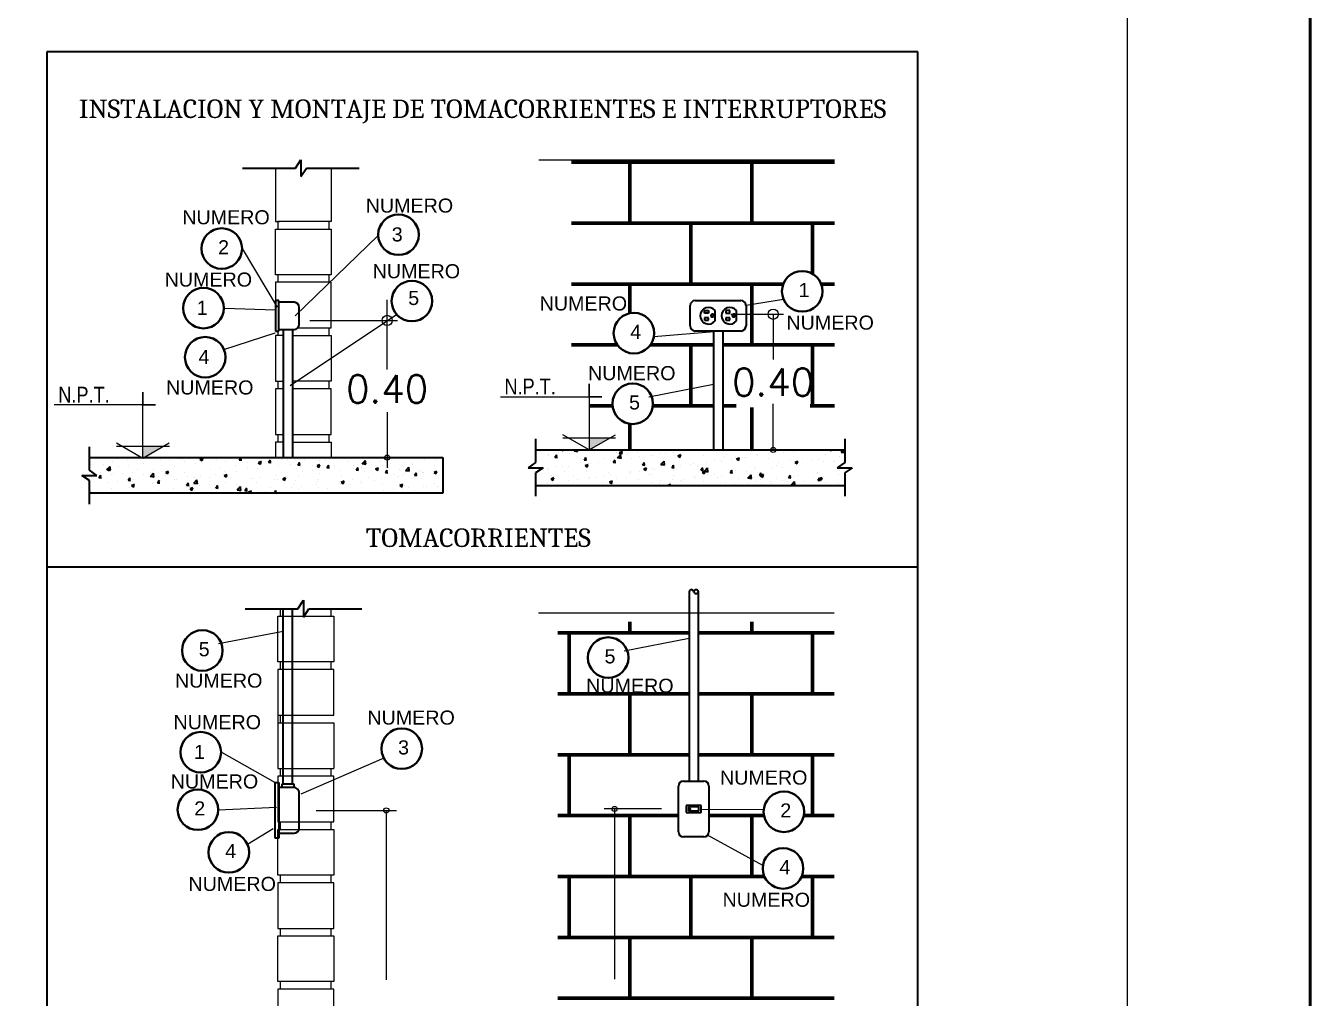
# Model space of a CAD drawing. Header units: inches. Extents: x 1693 to 10990, y 1878 to 5055.
# Drawn here: x 10699.5 to 10782.5, y 4504.9 to 4567.7 of the extents above; entities that cross this region are included whole.
import ezdxf
from ezdxf.enums import TextEntityAlignment as Align

# ---------------------------------------------------------------- set-up
doc = ezdxf.new("R2010")
doc.units = ezdxf.units.IN
for name, color, linetype, lineweight in [('00 IE CKTO ILUMINACION', 3, 'Continuous', 50), ('00 LEYENDA', 3, 'Continuous', 9), ('03', 8, 'Continuous', 30), ('20TEXTOS', 4, 'Continuous', 5), ('DETALLE2', 1, 'Continuous', 5), ('IC-Texto 1.3', 4, 'Continuous', 20), ('IE-DIAGRAMA', 1, 'Continuous', 0), ('MUROS-05', 7, 'Continuous', 40)]:
    doc.layers.add(name, color=color, linetype=linetype, lineweight=lineweight)
doc.layers.add('DETALLE', color=3, linetype='Continuous')
doc.styles.add('Arial Narrow', font='ARIALN.TTF')
doc.styles.add('MtXpl_Cambria', font='Cambria.ttf')
doc.styles.add('Romans', font='romans.shx')
doc.styles.get("Standard").update_dxf_attribs({"font": 'arial.ttf'})

# ---------------------------------------------------------------- blocks, each defined once
blk = doc.blocks.new('_Small')
at = {"color": 0, "linetype": 'ByBlock', "lineweight": -2}
blk.add_circle((0, 0), 0.25, dxfattribs=at)
blk = doc.blocks.new('_Origin')
at = {"color": 0, "linetype": 'ByBlock', "lineweight": -2}
blk.add_line((0, 0), (-1, 0), dxfattribs=at)
blk.add_circle((0, 0), 0.5, dxfattribs=at)

msp = doc.modelspace()

# ---------------------------------------------------------------- linework, layer by layer
at = {"color": 146, "linetype": 'Continuous', "true_color": 0x105689}
for p, q in [((10734.149, 4540.317), (10734.237, 4540.258)), ((10734.237, 4540.257), (10734.257, 4540.317)), ((10734.88, 4540.302), (10734.88, 4540.302)), ((10734.934, 4540.265), (10734.934, 4540.265)), ((10734.96, 4540.256), (10735.194, 4540.22)), ((10734.964, 4540.247), (10735.031, 4540.317)), ((10735.192, 4540.211), (10735.18, 4540.317)), ((10736.024, 4540.306), (10736.024, 4540.306)), ((10736.284, 4540.242), (10736.284, 4540.242)), ((10737.896, 4540.159), (10738.08, 4540.23)), ((10749.13, 4540.242), (10749.13, 4540.242)), ((10751.484, 4540.317), (10751.564, 4540.263)), ((10751.564, 4540.263), (10751.582, 4540.317)), ((10752.224, 4540.179), (10752.339, 4540.317)), ((10752.349, 4540.158), (10752.32, 4540.317)), ((10703.797, 4539.402), (10703.797, 4539.402)), ((10705.147, 4539.587), (10705.147, 4539.587)), ((10706.129, 4539.622), (10706.129, 4539.622)), ((10706.475, 4539.756), (10706.475, 4539.756)), ((10706.845, 4539.791), (10706.845, 4539.791)), ((10707.173, 4539.449), (10707.173, 4539.449)), ((10708.249, 4539.731), (10708.249, 4539.731)), ((10708.834, 4539.667), (10708.834, 4539.667)), ((10709.492, 4539.754), (10709.492, 4539.754)), ((10709.653, 4539.672), (10709.653, 4539.672)), ((10709.827, 4539.571), (10709.827, 4539.571)), ((10710.488, 4539.431), (10710.488, 4539.431)), ((10710.79, 4539.703), (10710.921, 4539.614)), ((10710.801, 4539.726), (10710.985, 4539.797)), ((10710.921, 4539.614), (10710.975, 4539.773)), ((10711.057, 4539.613), (10711.057, 4539.613)), ((10711.854, 4539.628), (10711.854, 4539.628)), ((10712.461, 4539.553), (10712.461, 4539.553)), ((10713.204, 4539.813), (10713.204, 4539.813)), ((10713.342, 4539.688), (10713.457, 4539.825)), ((10713.342, 4539.687), (10713.499, 4539.673)), ((10713.468, 4539.667), (10713.439, 4539.825)), ((10713.865, 4539.494), (10713.865, 4539.494)), ((10714.569, 4539.492), (10714.7, 4539.404)), ((10714.58, 4539.516), (10714.764, 4539.586)), ((10714.701, 4539.404), (10714.754, 4539.562)), ((10714.714, 4539.788), (10714.714, 4539.788)), ((10714.772, 4539.503), (10714.772, 4539.503)), ((10715.228, 4539.523), (10715.355, 4539.674)), ((10715.228, 4539.522), (10715.385, 4539.508)), ((10715.268, 4539.435), (10715.268, 4539.435)), ((10715.354, 4539.502), (10715.324, 4539.667)), ((10715.431, 4539.59), (10715.431, 4539.59)), ((10715.432, 4539.44), (10715.432, 4539.44)), ((10716.118, 4539.729), (10716.118, 4539.729)), ((10716.427, 4539.721), (10716.427, 4539.721)), ((10716.966, 4539.703), (10716.966, 4539.703)), ((10717.115, 4539.358), (10717.241, 4539.509)), ((10717.24, 4539.337), (10717.21, 4539.502)), ((10717.216, 4539.489), (10717.216, 4539.489)), ((10717.522, 4539.669), (10717.522, 4539.669)), ((10718.545, 4539.657), (10718.545, 4539.657)), ((10718.925, 4539.61), (10718.925, 4539.61)), ((10720.329, 4539.551), (10720.329, 4539.551)), ((10721.275, 4539.436), (10721.509, 4539.399)), ((10721.279, 4539.427), (10721.484, 4539.64)), ((10721.369, 4539.425), (10721.369, 4539.425)), ((10721.508, 4539.39), (10721.479, 4539.64)), ((10721.733, 4539.492), (10721.733, 4539.492)), ((10722.365, 4539.557), (10722.365, 4539.557)), ((10723.137, 4539.432), (10723.137, 4539.432)), ((10723.923, 4539.529), (10723.923, 4539.529)), ((10724.026, 4539.775), (10724.026, 4539.775)), ((10724.525, 4539.451), (10724.525, 4539.451)), ((10725.273, 4539.714), (10725.273, 4539.714)), ((10726.059, 4539.714), (10726.059, 4539.714)), ((10732.824, 4540.189), (10732.824, 4540.189)), ((10733.28, 4540.047), (10733.28, 4540.047)), ((10733.33, 4539.94), (10733.33, 4539.94)), ((10733.726, 4539.851), (10733.853, 4540.002)), ((10733.726, 4539.85), (10733.883, 4539.836)), ((10733.852, 4539.83), (10733.821, 4539.995)), ((10733.938, 4540.134), (10733.938, 4540.134)), ((10734.658, 4540.109), (10734.658, 4540.109)), ((10735.362, 4539.532), (10735.362, 4539.532)), ((10735.612, 4539.686), (10735.739, 4539.837)), ((10735.612, 4539.685), (10735.769, 4539.671)), ((10735.738, 4539.665), (10735.707, 4539.83)), ((10735.903, 4539.447), (10735.903, 4539.447)), ((10735.992, 4539.431), (10735.992, 4539.431)), ((10736.561, 4539.533), (10736.561, 4539.533)), ((10736.895, 4539.796), (10736.895, 4539.796)), ((10737.343, 4539.616), (10737.343, 4539.616)), ((10737.498, 4539.521), (10737.625, 4539.672)), ((10737.498, 4539.52), (10737.656, 4539.506)), ((10737.557, 4539.664), (10737.557, 4539.664)), ((10737.624, 4539.5), (10737.594, 4539.665)), ((10737.687, 4540.183), (10737.687, 4540.183)), ((10737.766, 4539.821), (10738, 4539.785)), ((10737.771, 4539.812), (10737.975, 4540.026)), ((10737.885, 4540.135), (10738.016, 4540.047)), ((10737.999, 4539.775), (10737.97, 4540.025)), ((10738.017, 4540.047), (10738.07, 4540.206)), ((10738.429, 4540.059), (10738.429, 4540.059)), ((10738.671, 4539.784), (10738.671, 4539.784)), ((10739.091, 4540.124), (10739.091, 4540.124)), ((10739.218, 4539.883), (10739.218, 4539.883)), ((10739.385, 4539.356), (10739.512, 4539.507)), ((10739.51, 4539.335), (10739.48, 4539.5)), ((10739.876, 4539.97), (10739.876, 4539.97)), ((10740.037, 4539.981), (10740.037, 4539.981)), ((10740.495, 4540.064), (10740.495, 4540.064)), ((10740.577, 4539.377), (10740.782, 4539.59)), ((10740.805, 4539.34), (10740.776, 4539.59)), ((10740.872, 4540.101), (10740.872, 4540.101)), ((10741.387, 4540.166), (10741.387, 4540.166)), ((10741.664, 4539.925), (10741.795, 4539.836)), ((10741.675, 4539.948), (10741.859, 4540.019)), ((10741.796, 4539.836), (10741.849, 4539.995)), ((10741.899, 4540.005), (10741.899, 4540.005)), ((10742.683, 4539.459), (10742.683, 4539.459)), ((10743.303, 4539.946), (10743.303, 4539.946)), ((10743.496, 4539.5), (10743.496, 4539.5)), ((10744.049, 4539.656), (10744.049, 4539.656)), ((10744.455, 4539.543), (10744.455, 4539.543)), ((10744.707, 4539.886), (10744.707, 4539.886)), ((10745.157, 4539.719), (10745.157, 4539.719)), ((10745.399, 4539.842), (10745.399, 4539.842)), ((10745.444, 4539.714), (10745.575, 4539.626)), ((10745.455, 4539.738), (10745.639, 4539.809)), ((10745.575, 4539.626), (10745.629, 4539.785)), ((10745.815, 4539.805), (10745.815, 4539.805)), ((10745.989, 4539.806), (10745.989, 4539.806)), ((10746.11, 4539.827), (10746.11, 4539.827)), ((10746.728, 4540.01), (10746.728, 4540.01)), ((10746.811, 4539.936), (10746.811, 4539.936)), ((10747.514, 4539.768), (10747.514, 4539.768)), ((10747.522, 4540.069), (10747.522, 4540.069)), ((10748.094, 4540.207), (10748.094, 4540.207)), ((10748.152, 4539.492), (10748.152, 4539.492)), ((10748.472, 4540.155), (10748.472, 4540.155)), ((10748.918, 4539.708), (10748.918, 4539.708)), ((10749.223, 4539.503), (10749.354, 4539.415)), ((10749.234, 4539.527), (10749.418, 4539.598)), ((10749.355, 4539.415), (10749.408, 4539.574)), ((10749.412, 4539.517), (10749.412, 4539.517)), ((10749.686, 4539.755), (10749.686, 4539.755)), ((10750.322, 4539.649), (10750.322, 4539.649)), ((10750.74, 4539.685), (10750.74, 4539.685)), ((10751.095, 4539.554), (10751.095, 4539.554)), ((10751.22, 4540.018), (10751.22, 4540.018)), ((10751.726, 4539.59), (10751.726, 4539.59)), ((10751.753, 4539.641), (10751.753, 4539.641)), ((10752.106, 4539.882), (10752.106, 4539.882)), ((10752.223, 4540.178), (10752.381, 4540.164)), ((10703.858, 4539.012), (10703.858, 4539.012)), ((10704.276, 4538.535), (10704.403, 4538.686)), ((10704.364, 4538.867), (10704.364, 4538.867)), ((10704.401, 4538.514), (10704.371, 4538.679)), ((10704.596, 4539.358), (10704.596, 4539.358)), ((10704.784, 4539.05), (10705.018, 4539.014)), ((10704.788, 4539.042), (10704.993, 4539.255)), ((10704.801, 4539.065), (10704.932, 4538.977)), ((10704.812, 4539.089), (10704.996, 4539.16)), ((10704.932, 4538.977), (10704.986, 4539.136)), ((10705.017, 4539.005), (10704.988, 4539.254)), ((10705.115, 4538.712), (10705.115, 4538.712)), ((10705.226, 4538.781), (10705.226, 4538.781)), ((10705.518, 4539.231), (10705.518, 4539.231)), ((10705.768, 4538.807), (10705.768, 4538.807)), ((10706.177, 4539.318), (10706.177, 4539.318)), ((10706.443, 4538.88), (10706.443, 4538.88)), ((10706.759, 4539.044), (10706.759, 4539.044)), ((10707.172, 4538.748), (10707.172, 4538.748)), ((10707.591, 4538.615), (10707.825, 4538.579)), ((10707.595, 4538.606), (10707.8, 4538.82)), ((10707.823, 4538.569), (10707.794, 4538.819)), ((10707.809, 4539.077), (10707.809, 4539.077)), ((10708.142, 4538.63), (10708.142, 4538.63)), ((10708.293, 4539.307), (10708.293, 4539.307)), ((10708.575, 4538.689), (10708.575, 4538.689)), ((10708.58, 4538.854), (10708.711, 4538.766)), ((10708.591, 4538.878), (10708.775, 4538.949)), ((10708.712, 4538.766), (10708.765, 4538.925)), ((10708.8, 4538.717), (10708.8, 4538.717)), ((10709.159, 4539.263), (10709.159, 4539.263)), ((10709.796, 4538.848), (10709.796, 4538.848)), ((10709.979, 4538.629), (10709.979, 4538.629)), ((10710.831, 4538.65), (10710.831, 4538.65)), ((10711.383, 4538.57), (10711.383, 4538.57)), ((10711.457, 4539.067), (10711.457, 4539.067)), ((10711.822, 4538.753), (10711.822, 4538.753)), ((10712.115, 4539.153), (10712.115, 4539.153)), ((10712.36, 4538.644), (10712.49, 4538.556)), ((10712.365, 4538.914), (10712.365, 4538.914)), ((10712.37, 4538.668), (10712.554, 4538.738)), ((10712.491, 4538.555), (10712.544, 4538.714)), ((10713.111, 4539.284), (10713.111, 4539.284)), ((10713.172, 4538.938), (10713.172, 4538.938)), ((10713.898, 4539.177), (10713.898, 4539.177)), ((10714.5, 4539.106), (10714.5, 4539.106)), ((10715.735, 4538.684), (10715.735, 4538.684)), ((10715.866, 4539.303), (10715.866, 4539.303)), ((10716.672, 4539.376), (10716.672, 4539.376)), ((10717.115, 4539.357), (10717.272, 4539.343)), ((10717.184, 4538.613), (10717.184, 4538.613)), ((10717.396, 4538.902), (10717.396, 4538.902)), ((10718.054, 4538.989), (10718.054, 4538.989)), ((10718.076, 4539.316), (10718.076, 4539.316)), ((10718.348, 4539.281), (10718.479, 4539.193)), ((10718.359, 4539.305), (10718.543, 4539.376)), ((10718.48, 4539.193), (10718.533, 4539.352)), ((10718.513, 4538.781), (10718.513, 4538.781)), ((10719.001, 4539.193), (10719.128, 4539.344)), ((10719.001, 4539.192), (10719.158, 4539.178)), ((10719.05, 4539.12), (10719.05, 4539.12)), ((10719.126, 4539.172), (10719.096, 4539.337)), ((10719.48, 4539.257), (10719.48, 4539.257)), ((10719.879, 4538.979), (10719.879, 4538.979)), ((10719.924, 4538.661), (10719.924, 4538.661)), ((10720.711, 4539.339), (10720.711, 4539.339)), ((10720.884, 4539.198), (10720.884, 4539.198)), ((10720.887, 4539.028), (10721.014, 4539.179)), ((10720.887, 4539.027), (10721.044, 4539.013)), ((10721.013, 4539.007), (10720.982, 4539.172)), ((10721.229, 4539.164), (10721.229, 4539.164)), ((10721.458, 4538.924), (10721.458, 4538.924)), ((10722.128, 4539.071), (10722.259, 4538.982)), ((10722.139, 4539.095), (10722.323, 4539.165)), ((10722.259, 4538.982), (10722.313, 4539.141)), ((10722.288, 4539.138), (10722.288, 4539.138)), ((10722.557, 4539.332), (10722.557, 4539.332)), ((10722.773, 4538.863), (10722.9, 4539.014)), ((10722.773, 4538.862), (10722.93, 4538.848)), ((10722.899, 4538.842), (10722.869, 4539.007)), ((10722.992, 4539.187), (10722.992, 4539.187)), ((10723.334, 4538.738), (10723.334, 4538.738)), ((10723.622, 4538.61), (10723.622, 4538.61)), ((10723.691, 4539.079), (10723.691, 4539.079)), ((10723.891, 4538.654), (10723.891, 4538.654)), ((10723.992, 4538.825), (10723.992, 4538.825)), ((10724.082, 4539), (10724.316, 4538.964)), ((10724.086, 4538.992), (10724.291, 4539.205)), ((10724.314, 4538.955), (10724.285, 4539.204)), ((10724.541, 4539.373), (10724.541, 4539.373)), ((10724.66, 4538.698), (10724.786, 4538.849)), ((10724.66, 4538.697), (10724.817, 4538.683)), ((10724.785, 4538.677), (10724.755, 4538.842)), ((10724.988, 4538.956), (10724.988, 4538.956)), ((10725.095, 4539.02), (10725.095, 4539.02)), ((10725.155, 4538.873), (10725.155, 4538.873)), ((10725.241, 4538.839), (10725.241, 4538.839)), ((10725.907, 4538.86), (10726.038, 4538.772)), ((10725.918, 4538.884), (10726.102, 4538.955)), ((10725.945, 4539.314), (10725.945, 4539.314)), ((10726.039, 4538.772), (10726.092, 4538.931)), ((10732.964, 4539.017), (10732.964, 4539.017)), ((10733.246, 4539.097), (10733.246, 4539.097)), ((10733.298, 4539.065), (10733.298, 4539.065)), ((10733.518, 4538.664), (10733.518, 4538.664)), ((10733.828, 4539.269), (10733.828, 4539.269)), ((10734.242, 4539.228), (10734.242, 4539.228)), ((10734.368, 4538.958), (10734.368, 4538.958)), ((10734.626, 4539.233), (10734.626, 4539.233)), ((10734.922, 4538.604), (10734.922, 4538.604)), ((10735.675, 4539.287), (10735.806, 4539.199)), ((10735.686, 4539.311), (10735.87, 4539.382)), ((10735.772, 4538.898), (10735.772, 4538.898)), ((10735.807, 4539.199), (10735.86, 4539.358)), ((10736.865, 4538.627), (10736.865, 4538.627)), ((10737.175, 4538.839), (10737.175, 4538.839)), ((10737.311, 4538.74), (10737.311, 4538.74)), ((10738.526, 4538.846), (10738.526, 4538.846)), ((10738.579, 4538.78), (10738.579, 4538.78)), ((10738.639, 4538.909), (10738.639, 4538.909)), ((10739.185, 4538.932), (10739.185, 4538.932)), ((10739.385, 4539.355), (10739.542, 4539.341)), ((10739.455, 4539.076), (10739.586, 4538.988)), ((10739.466, 4539.1), (10739.65, 4539.171)), ((10739.586, 4538.988), (10739.64, 4539.147)), ((10739.854, 4538.753), (10739.854, 4538.753)), ((10739.983, 4538.72), (10739.983, 4538.72)), ((10740.005, 4539.106), (10740.005, 4539.106)), ((10740.181, 4539.064), (10740.181, 4539.064)), ((10740.573, 4539.386), (10740.807, 4539.349)), ((10741.271, 4539.191), (10741.398, 4539.342)), ((10741.271, 4539.19), (10741.428, 4539.176)), ((10741.355, 4539.291), (10741.355, 4539.291)), ((10741.396, 4539.17), (10741.366, 4539.335)), ((10741.387, 4538.661), (10741.387, 4538.661)), ((10741.388, 4539.016), (10741.388, 4539.016)), ((10741.841, 4539.282), (10741.841, 4539.282)), ((10742.5, 4539.369), (10742.5, 4539.369)), ((10742.651, 4538.584), (10742.651, 4538.584)), ((10742.791, 4538.602), (10742.791, 4538.602)), ((10742.921, 4539.28), (10742.921, 4539.28)), ((10743.157, 4539.026), (10743.284, 4539.177)), ((10743.157, 4539.025), (10743.314, 4539.011)), ((10743.234, 4538.866), (10743.365, 4538.778)), ((10743.245, 4538.89), (10743.429, 4538.96)), ((10743.283, 4539.005), (10743.252, 4539.17)), ((10743.366, 4538.777), (10743.419, 4538.936)), ((10743.38, 4538.95), (10743.613, 4538.914)), ((10743.384, 4538.942), (10743.589, 4539.155)), ((10743.552, 4538.702), (10743.552, 4538.702)), ((10743.612, 4538.905), (10743.583, 4539.154)), ((10744.017, 4538.781), (10744.017, 4538.781)), ((10744.465, 4538.681), (10744.465, 4538.681)), ((10745.043, 4538.861), (10745.17, 4539.012)), ((10745.043, 4538.86), (10745.201, 4538.846)), ((10745.085, 4538.965), (10745.085, 4538.965)), ((10745.123, 4538.768), (10745.123, 4538.768)), ((10745.169, 4538.84), (10745.139, 4539.005)), ((10745.367, 4538.966), (10745.367, 4538.966)), ((10746.119, 4538.899), (10746.119, 4538.899)), ((10746.19, 4538.506), (10746.395, 4538.72)), ((10746.419, 4538.469), (10746.389, 4538.719)), ((10746.619, 4539.229), (10746.619, 4539.229)), ((10746.696, 4539.135), (10746.696, 4539.135)), ((10746.93, 4538.696), (10747.057, 4538.847)), ((10746.93, 4538.695), (10747.087, 4538.681)), ((10747.013, 4538.655), (10747.144, 4538.567)), ((10747.024, 4538.679), (10747.208, 4538.75)), ((10747.055, 4538.675), (10747.025, 4538.84)), ((10747.145, 4538.567), (10747.198, 4538.726)), ((10747.78, 4539.118), (10747.78, 4539.118)), ((10748.062, 4539.332), (10748.062, 4539.332)), ((10748.438, 4539.205), (10748.438, 4539.205)), ((10748.816, 4538.531), (10748.943, 4538.682)), ((10748.941, 4538.51), (10748.911, 4538.675)), ((10749.157, 4538.572), (10749.157, 4538.572)), ((10749.38, 4538.641), (10749.38, 4538.641)), ((10749.434, 4539.336), (10749.434, 4539.336)), ((10750.69, 4538.835), (10750.69, 4538.835)), ((10750.708, 4538.81), (10750.708, 4538.81)), ((10751.062, 4538.604), (10751.062, 4538.604)), ((10752.058, 4538.735), (10752.058, 4538.735)), ((10752.074, 4539.007), (10752.074, 4539.007)), ((10752.224, 4539.098), (10752.224, 4539.098)), ((10703.692, 4538.518), (10703.692, 4538.518)), ((10703.765, 4538.527), (10703.765, 4538.527)), ((10704.276, 4538.534), (10704.433, 4538.52)), ((10704.827, 4538.194), (10704.827, 4538.194)), ((10705.083, 4537.836), (10705.083, 4537.836)), ((10705.485, 4538.28), (10705.485, 4538.28)), ((10706.162, 4538.37), (10706.289, 4538.521)), ((10706.162, 4538.369), (10706.319, 4538.355)), ((10706.23, 4537.861), (10706.23, 4537.861)), ((10706.288, 4538.349), (10706.257, 4538.514)), ((10706.371, 4538.006), (10706.501, 4537.918)), ((10706.381, 4538.03), (10706.565, 4538.101)), ((10706.411, 4538.005), (10706.411, 4538.005)), ((10706.481, 4538.411), (10706.481, 4538.411)), ((10706.502, 4537.918), (10706.555, 4538.077)), ((10707.764, 4538.124), (10707.764, 4538.124)), ((10707.777, 4538.202), (10707.777, 4538.202)), ((10708.048, 4538.205), (10708.175, 4538.356)), ((10708.048, 4538.204), (10708.205, 4538.19)), ((10708.174, 4538.184), (10708.143, 4538.349)), ((10709.104, 4537.811), (10709.104, 4537.811)), ((10709.127, 4538.387), (10709.127, 4538.387)), ((10709.297, 4538.387), (10709.297, 4538.387)), ((10709.934, 4538.039), (10710.092, 4538.025)), ((10709.935, 4538.04), (10710.061, 4538.191)), ((10710.06, 4538.019), (10710.03, 4538.184)), ((10710.15, 4537.796), (10710.281, 4537.707)), ((10710.161, 4537.819), (10710.345, 4537.89)), ((10710.281, 4537.707), (10710.335, 4537.866)), ((10710.397, 4538.18), (10710.631, 4538.144)), ((10710.402, 4538.171), (10710.606, 4538.384)), ((10710.456, 4538.556), (10710.456, 4538.556)), ((10710.63, 4538.134), (10710.601, 4538.384)), ((10710.765, 4538.029), (10710.765, 4538.029)), ((10711.424, 4538.116), (10711.424, 4538.116)), ((10711.79, 4537.877), (10711.79, 4537.877)), ((10711.821, 4537.875), (10711.948, 4538.026)), ((10711.821, 4537.874), (10711.978, 4537.86)), ((10711.946, 4537.854), (10711.916, 4538.019)), ((10712.42, 4538.247), (10712.42, 4538.247)), ((10712.787, 4538.511), (10712.787, 4538.511)), ((10713.14, 4538.062), (10713.14, 4538.062)), ((10713.204, 4537.745), (10713.438, 4537.708)), ((10713.208, 4537.736), (10713.413, 4537.949)), ((10713.436, 4537.699), (10713.407, 4537.949)), ((10713.707, 4537.71), (10713.834, 4537.861)), ((10713.833, 4537.689), (10713.802, 4537.854)), ((10714.08, 4538.466), (10714.08, 4538.466)), ((10714.191, 4538.451), (10714.191, 4538.451)), ((10714.468, 4538.231), (10714.468, 4538.231)), ((10714.739, 4538.552), (10714.739, 4538.552)), ((10715.323, 4537.871), (10715.323, 4537.871)), ((10715.595, 4538.392), (10715.595, 4538.392)), ((10715.834, 4538.428), (10715.834, 4538.428)), ((10716.139, 4538.433), (10716.27, 4538.345)), ((10716.15, 4538.457), (10716.334, 4538.528)), ((10716.27, 4538.345), (10716.324, 4538.504)), ((10716.704, 4537.865), (10716.704, 4537.865)), ((10716.857, 4538.134), (10716.857, 4538.134)), ((10716.998, 4538.333), (10716.998, 4538.333)), ((10717.152, 4537.738), (10717.152, 4537.738)), ((10717.362, 4537.952), (10717.362, 4537.952)), ((10718.358, 4538.083), (10718.358, 4538.083)), ((10718.391, 4538.398), (10718.391, 4538.398)), ((10718.402, 4538.273), (10718.402, 4538.273)), ((10718.481, 4537.906), (10718.481, 4537.906)), ((10719.021, 4537.82), (10719.021, 4537.82)), ((10719.806, 4538.214), (10719.806, 4538.214)), ((10719.847, 4538.103), (10719.847, 4538.103)), ((10719.918, 4538.223), (10720.049, 4538.134)), ((10719.929, 4538.246), (10720.113, 4538.317)), ((10720.019, 4538.301), (10720.019, 4538.301)), ((10720.05, 4538.134), (10720.103, 4538.293)), ((10720.554, 4538.083), (10720.554, 4538.083)), ((10720.677, 4538.388), (10720.677, 4538.388)), ((10721.197, 4538.288), (10721.197, 4538.288)), ((10721.21, 4538.155), (10721.21, 4538.155)), ((10721.673, 4538.519), (10721.673, 4538.519)), ((10722.088, 4538.347), (10722.088, 4538.347)), ((10722.525, 4538.457), (10722.525, 4538.457)), ((10722.614, 4538.095), (10722.614, 4538.095)), ((10723.301, 4537.787), (10723.301, 4537.787)), ((10723.698, 4538.012), (10723.828, 4537.924)), ((10723.708, 4538.036), (10723.892, 4538.106)), ((10723.829, 4537.924), (10723.882, 4538.082)), ((10723.859, 4537.778), (10723.859, 4537.778)), ((10724.018, 4538.036), (10724.018, 4538.036)), ((10724.297, 4537.919), (10724.297, 4537.919)), ((10725.209, 4537.964), (10725.209, 4537.964)), ((10725.421, 4537.977), (10725.421, 4537.977)), ((10725.957, 4538.137), (10725.957, 4538.137)), ((10726.16, 4537.953), (10726.16, 4537.953)), ((10732.554, 4538.06), (10732.554, 4538.06)), ((10733.266, 4538.19), (10733.266, 4538.19)), ((10733.466, 4538.439), (10733.597, 4538.351)), ((10733.477, 4538.463), (10733.661, 4538.533)), ((10733.55, 4538.191), (10733.55, 4538.191)), ((10733.597, 4538.35), (10733.651, 4538.509)), ((10734.218, 4538.024), (10734.218, 4538.024)), ((10734.594, 4538.358), (10734.594, 4538.358)), ((10735.211, 4538.409), (10735.211, 4538.409)), ((10735.869, 4538.496), (10735.869, 4538.496)), ((10735.96, 4538.555), (10735.96, 4538.555)), ((10736.326, 4538.545), (10736.326, 4538.545)), ((10736.787, 4538.227), (10736.787, 4538.227)), ((10737.245, 4538.228), (10737.376, 4538.14)), ((10737.256, 4538.252), (10737.44, 4538.323)), ((10737.377, 4538.14), (10737.43, 4538.299)), ((10737.73, 4538.486), (10737.73, 4538.486)), ((10738.32, 4538.49), (10738.32, 4538.49)), ((10738.607, 4538.033), (10738.607, 4538.033)), ((10739.134, 4538.427), (10739.134, 4538.427)), ((10739.489, 4538.026), (10739.489, 4538.026)), ((10739.973, 4538.23), (10739.973, 4538.23)), ((10740.484, 4538.176), (10740.484, 4538.176)), ((10740.538, 4538.367), (10740.538, 4538.367)), ((10741.035, 4538.041), (10741.219, 4538.112)), ((10741.15, 4538.245), (10741.15, 4538.245)), ((10741.188, 4538.024), (10741.209, 4538.088)), ((10741.323, 4538.415), (10741.323, 4538.415)), ((10741.808, 4538.332), (10741.808, 4538.332)), ((10741.941, 4538.308), (10741.941, 4538.308)), ((10742.018, 4538.439), (10742.018, 4538.439)), ((10742.804, 4538.463), (10742.804, 4538.463)), ((10743.345, 4538.249), (10743.345, 4538.249)), ((10744.195, 4538.543), (10744.195, 4538.543)), ((10744.749, 4538.189), (10744.749, 4538.189)), ((10745.335, 4538.091), (10745.335, 4538.091)), ((10745.598, 4538.483), (10745.598, 4538.483)), ((10746.09, 4538.045), (10746.09, 4538.045)), ((10746.153, 4538.13), (10746.153, 4538.13)), ((10746.186, 4538.515), (10746.42, 4538.479)), ((10746.664, 4538.259), (10746.664, 4538.259)), ((10747.002, 4538.424), (10747.002, 4538.424)), ((10747.088, 4538.081), (10747.088, 4538.081)), ((10747.557, 4538.071), (10747.557, 4538.071)), ((10747.623, 4538.308), (10747.623, 4538.308)), ((10747.746, 4538.167), (10747.746, 4538.167)), ((10748.03, 4538.456), (10748.03, 4538.456)), ((10748.406, 4538.365), (10748.406, 4538.365)), ((10748.742, 4538.298), (10748.742, 4538.298)), ((10748.816, 4538.53), (10748.973, 4538.516)), ((10748.993, 4538.08), (10749.227, 4538.044)), ((10748.997, 4538.071), (10749.202, 4538.284)), ((10749.225, 4538.034), (10749.196, 4538.284)), ((10749.81, 4538.305), (10749.81, 4538.305)), ((10750.403, 4538.517), (10750.403, 4538.517)), ((10750.702, 4538.366), (10750.829, 4538.517)), ((10750.702, 4538.365), (10750.859, 4538.351)), ((10750.793, 4538.445), (10750.924, 4538.356)), ((10750.828, 4538.345), (10750.797, 4538.51)), ((10750.804, 4538.468), (10750.988, 4538.539)), ((10750.924, 4538.356), (10750.978, 4538.515)), ((10751.214, 4538.246), (10751.214, 4538.246)), ((10752.042, 4538.132), (10752.042, 4538.132)), ((10703.733, 4537.651), (10703.733, 4537.651)), ((10704.696, 4537.597), (10704.696, 4537.597)), ((10707.45, 4537.593), (10707.45, 4537.593)), ((10708.108, 4537.68), (10708.108, 4537.68)), ((10710.424, 4537.68), (10710.424, 4537.68)), ((10713.707, 4537.709), (10713.864, 4537.695)), ((10713.79, 4537.608), (10713.79, 4537.608)), ((10713.929, 4537.585), (10714.008, 4537.532)), ((10713.94, 4537.609), (10714.124, 4537.679)), ((10714.073, 4537.532), (10714.114, 4537.655)), ((10715.043, 4537.646), (10715.043, 4537.646)), ((10715.593, 4537.545), (10715.72, 4537.696)), ((10715.593, 4537.544), (10715.728, 4537.532)), ((10715.717, 4537.532), (10715.688, 4537.689)), ((10715.802, 4537.552), (10715.802, 4537.552)), ((10717.487, 4537.557), (10717.487, 4537.557)), ((10722.493, 4537.581), (10722.493, 4537.581)), ((10722.642, 4537.701), (10722.642, 4537.701)), ((10724.626, 4537.69), (10724.626, 4537.69))]:
    msp.add_line(p, q, dxfattribs=at)
at = {"layer": '00 IE CKTO ILUMINACION', "color": 240, "linetype": 'Continuous', "true_color": 0xed1f24}
for p, q in [((10734.801, 4558.888, 0), (10751.779, 4558.888, 0)), ((10738.573, 4554.957, 0), (10738.573, 4558.888, 0)), ((10742.505, 4558.888, 0), (10742.505, 4559.048, 0)), ((10746.436, 4554.957, 0), (10746.436, 4558.888, 0)), ((10750.367, 4558.888, 0), (10750.367, 4559.048, 0)), ((10734.801, 4554.957, 0), (10751.779, 4554.957, 0)), ((10742.505, 4551.026, 0), (10742.505, 4554.957, 0)), ((10750.367, 4551.683, 0), (10750.367, 4554.957, 0)), ((10734.801, 4551.026, 0), (10748.476, 4551.026, 0)), ((10738.573, 4549.144, 0), (10738.573, 4551.026, 0)), ((10746.436, 4549.694, 0), (10746.436, 4551.026, 0)), ((10750.922, 4551.026, 0), (10751.779, 4551.026, 0)), ((10746.436, 4547.095, 0), (10746.436, 4549.694, 0)), ((10734.801, 4547.095, 0), (10737.764, 4547.095, 0)), ((10739.893, 4547.095, 0), (10743.978, 4547.095, 0)), ((10742.505, 4544.272, 0), (10742.505, 4547.095, 0)), ((10744.578, 4547.095, 0), (10751.779, 4547.095, 0)), ((10750.367, 4543.163, 0), (10750.367, 4547.095, 0)), ((10742.505, 4543.163, 0), (10742.505, 4544.272, 0)), ((10735.936, 4543.163, 0), (10737.445, 4543.163, 0)), ((10740.052, 4543.163, 0), (10743.978, 4543.163, 0)), ((10744.578, 4543.163, 0), (10745.431, 4543.163, 0)), ((10746.436, 4540.317, 0), (10746.436, 4543.05, 0)), ((10750.214, 4543.163, 0), (10751.779, 4543.163, 0)), ((10738.573, 4540.317, 0), (10738.573, 4542.002, 0)), ((10738.573, 4528.507, 0), (10738.573, 4529.215, 0)), ((10746.436, 4528.507, 0), (10746.436, 4529.215, 0)), ((10733.908, 4528.507, 0), (10742.395, 4528.507, 0)), ((10734.642, 4524.576, 0), (10734.642, 4528.507, 0)), ((10742.995, 4528.507, 0), (10751.764, 4528.507, 0)), ((10750.367, 4524.576, 0), (10750.367, 4528.507, 0)), ((10733.908, 4524.576, 0), (10742.395, 4524.576, 0)), ((10738.573, 4520.645, 0), (10738.573, 4524.576, 0)), ((10742.995, 4524.576, 0), (10751.764, 4524.576, 0)), ((10746.436, 4520.645, 0), (10746.436, 4524.576, 0)), ((10733.908, 4520.645, 0), (10742.395, 4520.645, 0)), ((10734.642, 4516.714, 0), (10734.642, 4520.645, 0)), ((10742.995, 4520.645, 0), (10751.764, 4520.645, 0)), ((10750.367, 4516.714, 0), (10750.367, 4520.645, 0)), ((10733.908, 4516.714, 0), (10741.705, 4516.714, 0)), ((10738.573, 4512.782, 0), (10738.573, 4516.714, 0)), ((10743.671, 4516.714, 0), (10747.23, 4516.714, 0)), ((10746.436, 4513.888, 0), (10746.436, 4516.714, 0)), ((10749.802, 4516.714, 0), (10751.764, 4516.714, 0)), ((10746.436, 4512.782, 0), (10746.436, 4513.888, 0)), ((10733.908, 4512.782, 0), (10747.255, 4512.782, 0)), ((10734.642, 4508.851, 0), (10734.642, 4512.782, 0)), ((10742.505, 4508.851, 0), (10742.505, 4512.782, 0)), ((10749.661, 4512.782, 0), (10751.764, 4512.782, 0)), ((10750.367, 4508.851, 0), (10750.367, 4512.782, 0)), ((10733.908, 4508.851, 0), (10751.764, 4508.851, 0)), ((10738.573, 4504.92, 0), (10738.573, 4508.851, 0)), ((10746.436, 4504.92, 0), (10746.436, 4508.851, 0)), ((10733.908, 4504.92, 0), (10751.764, 4504.92, 0))]:
    msp.add_line(p, q, dxfattribs=at)
at = {"layer": '00 IE CKTO ILUMINACION', "color": 6, "lineweight": 5}
for p, q in [((10722.89, 4545.514, 0), (10722.89, 4550.005, 0)), ((10747.824, 4548.414, 0), (10747.824, 4546.157, 0)), ((10722.89, 4542.749, 0), (10722.89, 4539.162, 0)), ((10747.824, 4540.317, 0), (10747.824, 4543.301, 0)), ((10722.835, 4517.049, 0), (10722.835, 4506.104, 0)), ((10737.577, 4517.142, 0), (10737.577, 4506.151, 0))]:
    msp.add_line(p, q, dxfattribs=at)
at = {"layer": '00 IE CKTO ILUMINACION', "color": 3, "lineweight": 5}
for p, q in [((10717.893, 4548.678, 0), (10723.554, 4548.678, 0)), ((10745.084, 4549.077, 0), (10748.487, 4549.077, 0)), ((10745.084, 4540.317, 0), (10748.487, 4540.317, 0)), ((10717.893, 4539.825, 0), (10723.554, 4539.825, 0)), ((10718.314, 4517.049, 0), (10723.499, 4517.049, 0)), ((10740.6, 4517.142, 0), (10736.914, 4517.142, 0))]:
    msp.add_line(p, q, dxfattribs=at)
at = {"layer": '03'}
for centre in [(10723.623, 4554.212, 0), (10712.206, 4553.316), (10749.699, 4550.556, 0), (10724.488, 4549.93, 0), (10711.026, 4549.473, 0), (10738.829, 4547.859, 0), (10711.139, 4546.3, 0), (10738.749, 4543.3, 0), (10710.953, 4527.372, 0), (10737.165, 4526.911, 0), (10710.849, 4520.801, 0), (10723.831, 4521.032, 0), (10710.665, 4517.094, 0), (10748.516, 4516.964, 0), (10712.663, 4514.34, 0), (10748.458, 4513.302, 0)]:
    msp.add_circle(centre, 1.31, dxfattribs=at)
at = {"layer": '20TEXTOS'}
for p, q in [((10722.314, 4554.17, 0), (10716.938, 4548.973, 0)), ((10713.516, 4553.316), (10715.79, 4549.542)), ((10712.373, 4549.473, 0), (10715.67, 4549.365, 0)), ((10748.498, 4550.034, 0), (10746.069, 4549.633, 0)), ((10716.616, 4544.47, 0), (10723.5, 4549.07, 0)), ((10712.335, 4546.793, 0), (10715.658, 4547.872, 0)), ((10740.119, 4547.631, 0), (10744.267, 4547.995, 0)), ((10735.936, 4543.756, 0), (10735.936, 4544.575, 0)), ((10735.936, 4544.575, 0), (10735.936, 4540.317, 0)), ((10739.788, 4543.746, 0), (10743.978, 4544.557, 0)), ((10707.118, 4539.791, 0), (10707.118, 4544.049, 0)), ((10707.118, 4544.049, 0), (10707.118, 4543.23, 0)), ((10730.203, 4543.756, 0), (10736.754, 4543.756, 0)), ((10736.754, 4543.756, 0), (10735.936, 4543.756, 0)), ((10707.937, 4543.23, 0), (10701.386, 4543.23, 0)), ((10707.118, 4543.23, 0), (10707.937, 4543.23, 0)), ((10735.936, 4540.317, 0), (10734.233, 4541.3, 0)), ((10734.234, 4541.097, 0), (10737.64, 4541.097, 0)), ((10735.936, 4540.317, 0), (10737.638, 4541.3, 0)), ((10705.416, 4540.774, 0), (10707.118, 4539.791, 0)), ((10705.416, 4540.571, 0), (10708.823, 4540.571, 0)), ((10707.118, 4539.791, 0), (10708.82, 4540.774, 0)), ((10711.993, 4527.818, 0), (10716.183, 4528.628, 0)), ((10712.196, 4520.801, 0), (10715.661, 4518.851, 0)), ((10722.67, 4520.425, 0), (10717.317, 4518.095, 0)), ((10711.975, 4517.094, 0), (10715.75, 4517.267, 0)), ((10747.212, 4517.091, 0), (10743.1, 4517.098, 0)), ((10713.863, 4514.876, 0), (10715.521, 4515.871, 0)), ((10747.161, 4513.488, 0), (10743.587, 4515.46, 0))]:
    msp.add_line(p, q, dxfattribs=at)
for points in [[(10735.936, 4541.097, 0), (10735.936, 4540.317, 0), (10735.936, 4541.097, 0), (10737.286, 4541.097, 0)], [(10707.118, 4539.791, 0), (10708.469, 4540.571, 0), (10707.118, 4540.571, 0), (10707.118, 4539.791, 0)], [(10707.118, 4540.571, 0), (10707.118, 4539.791, 0), (10707.118, 4540.571, 0), (10708.469, 4540.571, 0)]]:
    msp.add_solid(points, dxfattribs=at)
at = {"layer": 'DETALLE', "ltscale": 5}
for p, q in [((10757.171, 4566.011), (10700.917, 4566.011)), ((10700.917, 4566.011), (10700.917, 4481.933)), ((10757.171, 4481.933), (10757.171, 4566.011)), ((10715.902, 4549.956, 0), (10715.673, 4549.956, 0)), ((10715.673, 4549.956, 0), (10715.673, 4547.991, 0)), ((10715.902, 4547.991, 0), (10715.902, 4549.956, 0)), ((10715.673, 4547.991, 0), (10715.902, 4547.991, 0)), ((10700.917, 4532.781), (10757.171, 4532.781))]:
    msp.add_line(p, q, dxfattribs=at)
at = {"layer": 'DETALLE'}
for p, q in [((10713.548, 4558.51, 0), (10716.964, 4558.51, 0)), ((10716.964, 4558.51, 0), (10717.318, 4559.054, 0)), ((10717.318, 4559.054, 0), (10717.318, 4557.966, 0)), ((10717.318, 4557.966, 0), (10717.673, 4558.51, 0)), ((10717.673, 4558.51, 0), (10721.089, 4558.51, 0)), ((10716.885, 4549.849, 0), (10715.902, 4549.849, 0)), ((10717.212, 4548.973, 0), (10717.212, 4549.522, 0)), ((10742.465, 4548.323, 0), (10742.465, 4549.633, 0)), ((10742.793, 4549.96, 0), (10745.741, 4549.96, 0)), ((10746.069, 4549.633, 0), (10746.069, 4548.323, 0)), ((10717.212, 4548.425, 0), (10717.212, 4548.973, 0)), ((10743.384, 4549.151, 0), (10743.384, 4549.315, 0)), ((10743.384, 4549.315, 0), (10743.646, 4549.315, 0)), ((10743.646, 4549.151, 0), (10743.384, 4549.151, 0)), ((10743.646, 4548.849, 0), (10743.384, 4548.849, 0)), ((10743.384, 4548.849, 0), (10743.384, 4548.685, 0)), ((10743.384, 4548.685, 0), (10743.646, 4548.685, 0)), ((10743.646, 4549.315, 0), (10743.646, 4549.151, 0)), ((10743.646, 4548.685, 0), (10743.646, 4548.849, 0)), ((10743.974, 4549.077, 0), (10743.865, 4549.077, 0)), ((10743.865, 4548.913, 0), (10743.974, 4548.913, 0)), ((10743.974, 4548.913, 0), (10743.974, 4549.077, 0)), ((10744.069, 4548.649, 0), (10744.069, 4549.312, 0)), ((10745.027, 4549.315, 0), (10744.765, 4549.315, 0)), ((10744.765, 4549.315, 0), (10744.765, 4549.151, 0)), ((10744.765, 4549.151, 0), (10745.027, 4549.151, 0)), ((10745.027, 4548.849, 0), (10744.765, 4548.849, 0)), ((10744.765, 4548.849, 0), (10744.765, 4548.685, 0)), ((10744.765, 4548.685, 0), (10745.027, 4548.685, 0)), ((10745.027, 4549.151, 0), (10745.027, 4549.315, 0)), ((10745.027, 4548.685, 0), (10745.027, 4548.849, 0)), ((10745.354, 4549.077, 0), (10745.246, 4549.077, 0)), ((10745.246, 4548.913, 0), (10745.354, 4548.913, 0)), ((10745.354, 4548.913, 0), (10745.354, 4549.077, 0)), ((10745.45, 4548.649, 0), (10745.45, 4549.312, 0)), ((10715.902, 4548.098, 0), (10716.885, 4548.098, 0)), ((10716.188, 4539.825, 0), (10716.188, 4548.098, 0)), ((10716.788, 4539.825, 0), (10716.788, 4548.098, 0)), ((10745.741, 4547.995, 0), (10742.793, 4547.995, 0)), ((10743.978, 4547.995, 0), (10743.978, 4540.317, 0)), ((10744.578, 4547.995, 0), (10744.578, 4540.317, 0)), ((10703.66, 4539.005, 0), (10703.66, 4540.515, 0)), ((10732.477, 4541.041, 0), (10732.477, 4539.497, 0)), ((10732.477, 4540.317, 0), (10752.441, 4540.317, 0)), ((10703.66, 4539.825, 0), (10726.484, 4539.825, 0)), ((10726.484, 4539.825, 0), (10726.484, 4537.532, 0)), ((10732.477, 4539.497, 0), (10731.994, 4539.17, 0)), ((10703.66, 4538.352, 0), (10703.177, 4538.678, 0)), ((10703.177, 4538.678, 0), (10704.142, 4538.678, 0)), ((10704.142, 4538.678, 0), (10703.66, 4539.005, 0)), ((10731.994, 4539.17, 0), (10732.96, 4539.17, 0)), ((10732.96, 4539.17, 0), (10732.477, 4538.844, 0)), ((10732.477, 4538.844, 0), (10732.477, 4537.334, 0)), ((10703.66, 4536.808, 0), (10703.66, 4538.352, 0)), ((10732.477, 4538.024, 0), (10752.441, 4538.024, 0)), ((10726.484, 4537.532, 0), (10703.66, 4537.532, 0)), ((10742.395, 4531.189, 0), (10742.395, 4518.943, 0)), ((10742.995, 4518.943, 0), (10742.995, 4531.189, 0)), ((10717.124, 4530.07, 0), (10717.479, 4530.614, 0)), ((10717.479, 4530.614, 0), (10717.479, 4529.526, 0)), ((10713.709, 4530.07, 0), (10717.124, 4530.07, 0)), ((10716.183, 4518.756, 0), (10716.183, 4530.07, 0)), ((10716.783, 4518.756, 0), (10716.783, 4530.07, 0)), ((10717.479, 4529.526, 0), (10717.834, 4530.07, 0)), ((10717.834, 4530.07, 0), (10721.25, 4530.07, 0)), ((10715.661, 4515.247, 0), (10715.661, 4518.851, 0)), ((10715.661, 4518.851, 0), (10715.89, 4518.851, 0)), ((10715.89, 4518.851, 0), (10715.89, 4515.247, 0)), ((10716.107, 4518.523, 0), (10716.107, 4518.756, 0)), ((10716.107, 4518.756, 0), (10716.856, 4518.756, 0)), ((10716.856, 4518.756, 0), (10716.856, 4518.523, 0)), ((10742.033, 4518.943, 0), (10743.343, 4518.943, 0)), ((10716.873, 4518.523, 0), (10715.89, 4518.523, 0)), ((10717.209, 4515.902, 0), (10717.209, 4518.195, 0)), ((10741.705, 4515.668, 0), (10741.705, 4518.616, 0)), ((10743.671, 4518.616, 0), (10743.671, 4515.668, 0)), ((10743.179, 4517.371, 0), (10742.196, 4517.371, 0)), ((10742.196, 4517.371, 0), (10742.196, 4516.912, 0)), ((10743.015, 4517.273, 0), (10742.36, 4517.273, 0)), ((10742.36, 4517.273, 0), (10742.36, 4517.011, 0)), ((10742.36, 4517.011, 0), (10743.015, 4517.011, 0)), ((10743.015, 4517.011, 0), (10743.015, 4517.273, 0)), ((10743.179, 4516.912, 0), (10743.179, 4517.371, 0)), ((10742.196, 4516.912, 0), (10743.179, 4516.912, 0)), ((10715.89, 4515.575, 0), (10716.873, 4515.575, 0)), ((10743.343, 4515.34, 0), (10742.033, 4515.34, 0)), ((10715.89, 4515.247, 0), (10715.661, 4515.247, 0))]:
    msp.add_line(p, q, dxfattribs=at)
at = {"layer": 'DETALLE', "color": 3}
for p, q in [((10752.441, 4541.041, 0), (10752.441, 4539.497, 0)), ((10752.441, 4539.497, 0), (10751.958, 4539.17, 0)), ((10751.958, 4539.17, 0), (10752.924, 4539.17, 0)), ((10752.924, 4539.17, 0), (10752.441, 4538.844, 0)), ((10752.441, 4538.844, 0), (10752.441, 4537.334, 0))]:
    msp.add_line(p, q, dxfattribs=at)
at = {"layer": 'DETALLE'}
for centre, radius, start, end in [((10716.885, 4549.522, 0), 0.328, 360, 90), ((10742.793, 4549.633, 0), 0.328, 90, 180), ((10743.645, 4548.981, 0), 0.538, 38.03244, 321.96756), ((10745.026, 4548.981, 0), 0.538, 38.03244, 321.96756), ((10745.741, 4549.633, 0), 0.328, 360, 90), ((10743.881, 4548.995, 0), 0.0834, 101.08383, 258.91617), ((10745.262, 4548.995, 0), 0.0834, 101.08383, 258.91617), ((10716.885, 4548.425, 0), 0.328, 270, 360), ((10742.793, 4548.323, 0), 0.328, 180, 270), ((10745.741, 4548.323, 0), 0.328, 270, 0), ((10742.545, 4531.115, 0), 0.167, 14.52208, 153.742), ((10742.845, 4531.117, 0), 0.167, 25.70173, 154.29827), ((10742.849, 4531.194, 0), 0.146, 194.52208, 358.17703), ((10742.033, 4518.616, 0), 0.328, 90, 180), ((10743.343, 4518.616, 0), 0.328, 0, 90), ((10716.866, 4518.18, 0), 0.343, 2.60884, 88.91969), ((10742.467, 4517.141, 0), 0.00819, 359.99996, 179.99996), ((10742.467, 4517.141, 0), 0.00819, 179.99996, 359.99996), ((10716.866, 4515.918, 0), 0.343, 271.08031, 357.39116), ((10742.033, 4515.668, 0), 0.328, 180, 270), ((10743.343, 4515.668, 0), 0.328, 270, 360)]:
    msp.add_arc(centre, radius, start, end, dxfattribs=at)
at = {"layer": 'DETALLE2'}
for p, q in [((10715.675, 4558.51, 0), (10715.675, 4558.51, 0)), ((10715.675, 4558.51, 0), (10715.675, 4555.071, 0)), ((10719.278, 4558.51, 0), (10719.278, 4555.071, 0)), ((10732.681, 4559.048), (10744.183, 4559.048)), ((10744.183, 4559.048), (10751.779, 4559.048)), ((10715.675, 4555.071, 0), (10715.933, 4555.071, 0)), ((10715.675, 4551.631, 0), (10715.675, 4554.579, 0)), ((10715.675, 4554.579, 0), (10715.933, 4554.579, 0)), ((10719.278, 4555.071, 0), (10715.838, 4555.071, 0)), ((10715.838, 4555.071, 0), (10715.838, 4554.579, 0)), ((10715.838, 4554.579, 0), (10719.278, 4554.579, 0)), ((10719.114, 4555.071, 0), (10719.114, 4554.579, 0)), ((10719.278, 4554.579, 0), (10719.278, 4551.631, 0)), ((10715.675, 4551.14, 0), (10715.673, 4549.956, 0)), ((10719.278, 4551.631, 0), (10715.675, 4551.631, 0)), ((10719.278, 4551.14, 0), (10715.675, 4551.14, 0)), ((10715.838, 4551.631, 0), (10715.838, 4551.14, 0)), ((10719.114, 4551.631, 0), (10719.114, 4551.14, 0)), ((10719.278, 4548.192, 0), (10719.278, 4551.14, 0)), ((10716.188, 4547.7, 0), (10715.675, 4547.7, 0)), ((10715.675, 4547.7, 0), (10715.675, 4544.752, 0)), ((10715.838, 4547.991, 0), (10715.838, 4547.7, 0)), ((10716.788, 4547.7, 0), (10719.278, 4547.7, 0)), ((10717.114, 4548.192, 0), (10719.278, 4548.192, 0)), ((10719.114, 4548.192, 0), (10719.114, 4547.7, 0)), ((10719.278, 4547.7, 0), (10719.278, 4544.752, 0)), ((10715.675, 4544.752, 0), (10716.188, 4544.752, 0)), ((10715.838, 4544.752, 0), (10715.838, 4544.261, 0)), ((10719.278, 4544.752, 0), (10716.788, 4544.752, 0)), ((10719.114, 4544.752, 0), (10719.114, 4544.261, 0)), ((10716.188, 4544.261, 0), (10715.675, 4544.261, 0)), ((10715.675, 4544.261, 0), (10715.675, 4541.313, 0)), ((10719.278, 4544.261, 0), (10716.788, 4544.261, 0)), ((10719.278, 4541.313, 0), (10719.278, 4544.261, 0)), ((10715.675, 4541.313, 0), (10716.188, 4541.313, 0)), ((10715.838, 4541.313, 0), (10715.838, 4540.821, 0)), ((10716.788, 4541.313, 0), (10719.278, 4541.313, 0)), ((10719.114, 4541.313, 0), (10719.114, 4540.821, 0)), ((10716.188, 4540.821, 0), (10715.675, 4540.821, 0)), ((10715.675, 4540.821, 0), (10715.675, 4539.825, 0)), ((10716.788, 4540.821, 0), (10719.278, 4540.821, 0)), ((10719.278, 4540.821, 0), (10719.278, 4539.825, 0)), ((10715.835, 4526.63, 0), (10715.835, 4529.578, 0)), ((10715.835, 4529.578, 0), (10719.439, 4529.578, 0)), ((10715.999, 4529.578, 0), (10715.999, 4530.07, 0)), ((10719.275, 4529.578, 0), (10719.275, 4530.07, 0)), ((10719.439, 4529.578, 0), (10719.439, 4526.63, 0)), ((10732.666, 4529.797), (10744.168, 4529.797)), ((10744.168, 4529.797), (10751.764, 4529.797)), ((10719.439, 4526.63, 0), (10715.835, 4526.63, 0)), ((10719.439, 4526.139, 0), (10715.835, 4526.139, 0)), ((10715.835, 4526.139, 0), (10715.835, 4522.7, 0)), ((10715.999, 4526.139, 0), (10715.999, 4526.63, 0)), ((10719.275, 4526.139, 0), (10719.275, 4526.63, 0)), ((10719.439, 4523.191, 0), (10719.439, 4526.139, 0)), ((10715.835, 4523.191, 0), (10719.439, 4523.191, 0)), ((10715.999, 4522.7, 0), (10715.999, 4523.191, 0)), ((10715.835, 4522.7, 0), (10719.439, 4522.7, 0)), ((10715.835, 4522.7, 0), (10715.835, 4519.751, 0)), ((10719.439, 4522.7, 0), (10719.439, 4519.751, 0)), ((10715.835, 4519.751, 0), (10719.439, 4519.751, 0)), ((10715.999, 4519.26, 0), (10715.999, 4519.751, 0)), ((10719.275, 4519.26, 0), (10719.275, 4519.751, 0)), ((10719.439, 4519.26, 0), (10715.835, 4519.26, 0)), ((10715.835, 4519.26, 0), (10715.835, 4516.312, 0)), ((10719.439, 4516.312, 0), (10719.439, 4519.26, 0)), ((10715.835, 4516.312, 0), (10719.439, 4516.312, 0)), ((10715.835, 4516.312, 0), (10719.439, 4516.312, 0)), ((10715.999, 4515.821, 0), (10715.999, 4516.312, 0)), ((10719.275, 4515.821, 0), (10719.275, 4516.312, 0)), ((10715.835, 4512.872, 0), (10715.835, 4515.821, 0)), ((10715.835, 4515.821, 0), (10719.439, 4515.821, 0)), ((10719.439, 4515.821, 0), (10719.439, 4512.872, 0)), ((10719.439, 4512.872, 0), (10715.835, 4512.872, 0)), ((10715.999, 4512.381, 0), (10715.999, 4512.872, 0)), ((10719.275, 4512.381, 0), (10719.275, 4512.872, 0)), ((10715.835, 4512.381, 0), (10715.835, 4509.433, 0)), ((10719.439, 4512.381, 0), (10715.835, 4512.381, 0)), ((10719.439, 4509.433, 0), (10719.439, 4512.381, 0)), ((10715.835, 4509.433, 0), (10719.439, 4509.433, 0)), ((10715.835, 4505.994, 0), (10715.835, 4508.942, 0)), ((10715.835, 4508.942, 0), (10719.439, 4508.942, 0)), ((10715.999, 4508.942, 0), (10715.999, 4509.433, 0)), ((10719.275, 4508.942, 0), (10719.275, 4509.433, 0)), ((10719.439, 4508.942, 0), (10719.439, 4505.994, 0)), ((10719.439, 4505.994, 0), (10715.835, 4505.994, 0)), ((10719.439, 4505.502, 0), (10715.835, 4505.502, 0)), ((10715.835, 4505.502, 0), (10715.835, 4502.063, 0)), ((10715.999, 4505.502, 0), (10715.999, 4505.994, 0)), ((10719.275, 4505.502, 0), (10719.275, 4505.994, 0)), ((10719.439, 4502.554, 0), (10719.439, 4505.502, 0))]:
    msp.add_line(p, q, dxfattribs=at)
msp.add_solid([(10735.936, 4540.317, 0), (10737.286, 4541.097, 0), (10735.936, 4541.097, 0), (10735.936, 4540.317, 0)], dxfattribs=at)
at = {"layer": 'IC-Texto 1.3'}
msp.add_line((10738.205, 4527.357, 0), (10742.395, 4528.168, 0), dxfattribs=at)
at = {"layer": 'IE-DIAGRAMA', "color": 4, "linetype": 'Continuous'}
msp.add_line((10770.705, 4344.233), (10770.706, 4601.182), dxfattribs=at)
at = {"layer": 'MUROS-05', "color": 4}
msp.add_lwpolyline([(10782.515, 4328.703), (10537.268, 4328.708), (10537.287, 4615.382), (10782.515, 4615.384)], close=True, dxfattribs=at)

# ---------------------------------------------------------------- block references
at = {"layer": '00 IE CKTO ILUMINACION', "color": 6, "lineweight": 5, "xscale": 0.6633237790350305, "yscale": 0.6633237790350305, "zscale": 0.6633237790350305}
for name, p, rotation in [('_Origin', (10747.824, 4549.077, 0), 90), ('_Origin', (10722.89, 4548.678, 0), 270), ('_Small', (10747.824, 4540.317, 0), 270), ('_Small', (10722.89, 4539.825, 0), 90), ('_Small', (10722.835, 4517.049, 0), 90), ('_Small', (10737.577, 4517.142, 0), 90)]:
    msp.add_blockref(name, p, dxfattribs=dict(at, rotation=rotation))

# ---------------------------------------------------------------- texts
for p in [(10721.503, 4555.639, 0), (10709.656, 4554.884), (10721.952, 4551.401, 0), (10708.515, 4550.861, 0), (10732.737, 4549.319, 0), (10748.677, 4548.083, 0), (10735.864, 4544.819, 0), (10708.605, 4543.896, 0), (10709.183, 4524.974, 0), (10735.742, 4524.638, 0), (10709.093, 4522.291, 0), (10721.611, 4522.587, 0), (10744.385, 4518.712, 0), (10708.912, 4518.462, 0), (10710.056, 4511.848, 0), (10744.553, 4510.826, 0)]:
    msp.add_attdef('NUMERO', p, '', height=0.91)
for tag, p in [('3', (10723.539, 4553.776, 0)), ('2', (10712.324, 4552.944)), ('1', (10749.817, 4550.184, 0)), ('5', (10724.605, 4549.674, 0)), ('1', (10710.942, 4549.038, 0)), ('4', (10738.946, 4547.486, 0)), ('4', (10711.055, 4545.865, 0)), ('5', (10738.866, 4542.928, 0)), ('5', (10711.071, 4527, 0)), ('5', (10737.283, 4526.539, 0)), ('1', (10710.765, 4520.366, 0)), ('3', (10723.949, 4520.66, 0)), ('2', (10710.783, 4516.722, 0)), ('2', (10748.634, 4516.592, 0)), ('4', (10712.781, 4513.968, 0)), ('4', (10748.576, 4512.93, 0))]:
    msp.add_attdef(tag, text='', height=0.91).set_placement(p, align=Align.CENTER)
at = {"layer": '00 IE CKTO ILUMINACION', "color": 3, "char_height": 1.7689, "attachment_point": 5, "style": 'Romans'}
for insert in [(10747.824, 4544.697, 0), (10722.89, 4544.252, 0)]:
    msp.add_mtext('\\A1;0.40', dxfattribs=dict(at, insert=insert))
at = {"layer": '00 LEYENDA', "style": 'MtXpl_Cambria'}
for s, p in [('INSTALACION Y MONTAJE DE TOMACORRIENTES E INTERRUPTORES', (10702.981, 4561.743)), ('TOMACORRIENTES', (10721.516, 4534.052))]:
    msp.add_text(s, height=1.19463, dxfattribs=at).set_placement(p)
at = {"layer": '20TEXTOS', "color": 2, "style": 'Arial Narrow'}
msp.add_text('N.P.T.', height=1.0236, dxfattribs=at).set_placement((10701.647, 4543.373, 0))
at = {"layer": 'DETALLE', "color": 2, "style": 'Arial Narrow'}
msp.add_text('N.P.T.', height=1.0236, dxfattribs=at).set_placement((10730.465, 4543.899, 0))

doc.saveas('drawing.dxf')
